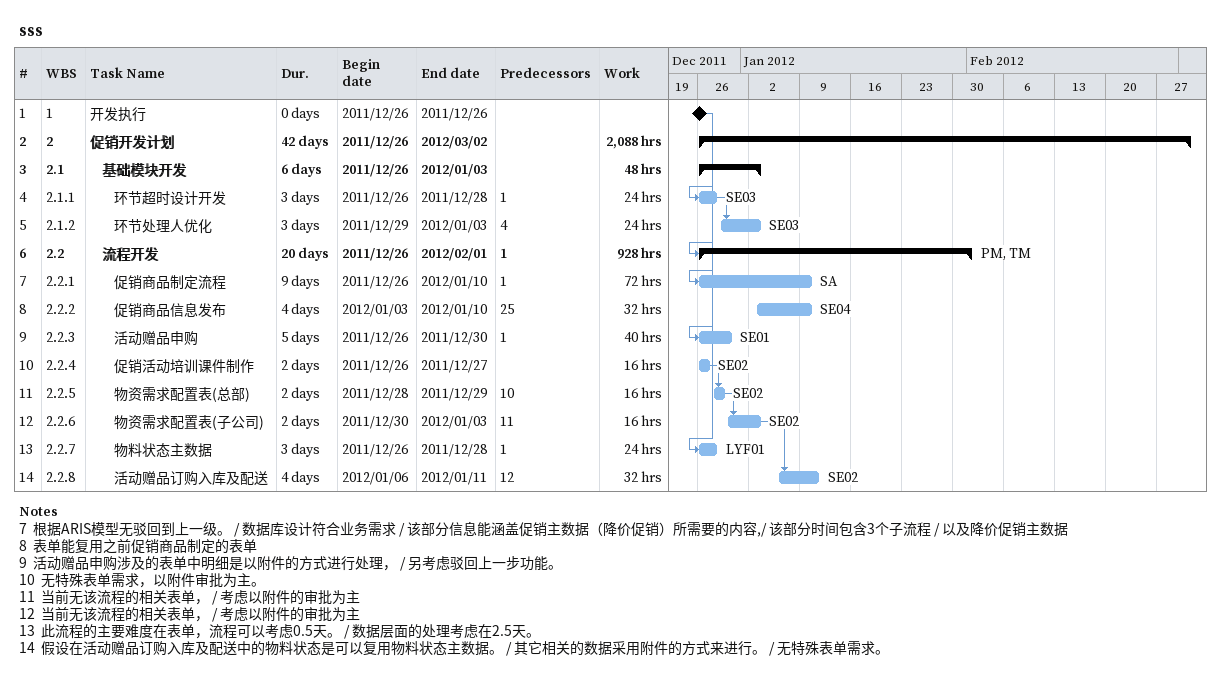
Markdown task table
sss

| ID | WBS | Task | Duration | Start | Finish | Predecessors | Resources | Work (h) |
|---|---|---|---|---|---|---|---|---|
| 1 | 1 | 开发执行 | 0d | 2011-12-26 | 2011-12-26 |  |  |  |
| 2 | 2 | **促销开发计划** | 42d | 2011-12-26 | 2012-03-02 |  |  | 2088 |
| 3 | 2.1 | **基础模块开发** | 6d | 2011-12-26 | 2012-01-03 |  |  | 48 |
| 4 | 2.1.1 | 环节超时设计开发 | 3d | 2011-12-26 | 2011-12-28 | 1 | SE03 | 24 |
| 5 | 2.1.2 | 环节处理人优化 | 3d | 2011-12-29 | 2012-01-03 | 4 | SE03 | 24 |
| 6 | 2.2 | **流程开发** | 20d | 2011-12-26 | 2012-02-01 | 1 | PM, TM | 928 |
| 7 | 2.2.1 | 促销商品制定流程 | 9d | 2011-12-26 | 2012-01-10 | 1 | SA | 72 |
| 8 | 2.2.2 | 促销商品信息发布 | 4d | 2012-01-03 | 2012-01-10 | 25 | SE04 | 32 |
| 9 | 2.2.3 | 活动赠品申购 | 5d | 2011-12-26 | 2011-12-30 | 1 | SE01 | 40 |
| 10 | 2.2.4 | 促销活动培训课件制作 | 2d | 2011-12-26 | 2011-12-27 |  | SE02 | 16 |
| 11 | 2.2.5 | 物资需求配置表(总部) | 2d | 2011-12-28 | 2011-12-29 | 10 | SE02 | 16 |
| 12 | 2.2.6 | 物资需求配置表(子公司) | 2d | 2011-12-30 | 2012-01-03 | 11 | SE02 | 16 |
| 13 | 2.2.7 | 物料状态主数据 | 3d | 2011-12-26 | 2011-12-28 | 1 | LYF01 | 24 |
| 14 | 2.2.8 | 活动赠品订购入库及配送 | 4d | 2012-01-06 | 2012-01-11 | 12 | SE02 | 32 |

Notes
- 7: 根据ARIS模型无驳回到上一级。 / 数据库设计符合业务需求 / 该部分信息能涵盖促销主数据（降价促销）所需要的内容,/ 该部分时间包含3个子流程 / 以及降价促销主数据
- 8: 表单能复用之前促销商品制定的表单
- 9: 活动赠品申购涉及的表单中明细是以附件的方式进行处理， / 另考虑驳回上一步功能。
- 10: 无特殊表单需求，以附件审批为主。
- 11: 当前无该流程的相关表单， / 考虑以附件的审批为主
- 12: 当前无该流程的相关表单， / 考虑以附件的审批为主
- 13: 此流程的主要难度在表单，流程可以考虑0.5天。 / 数据层面的处理考虑在2.5天。
- 14: 假设在活动赠品订购入库及配送中的物料状态是可以复用物料状态主数据。 / 其它相关的数据采用附件的方式来进行。 / 无特殊表单需求。
